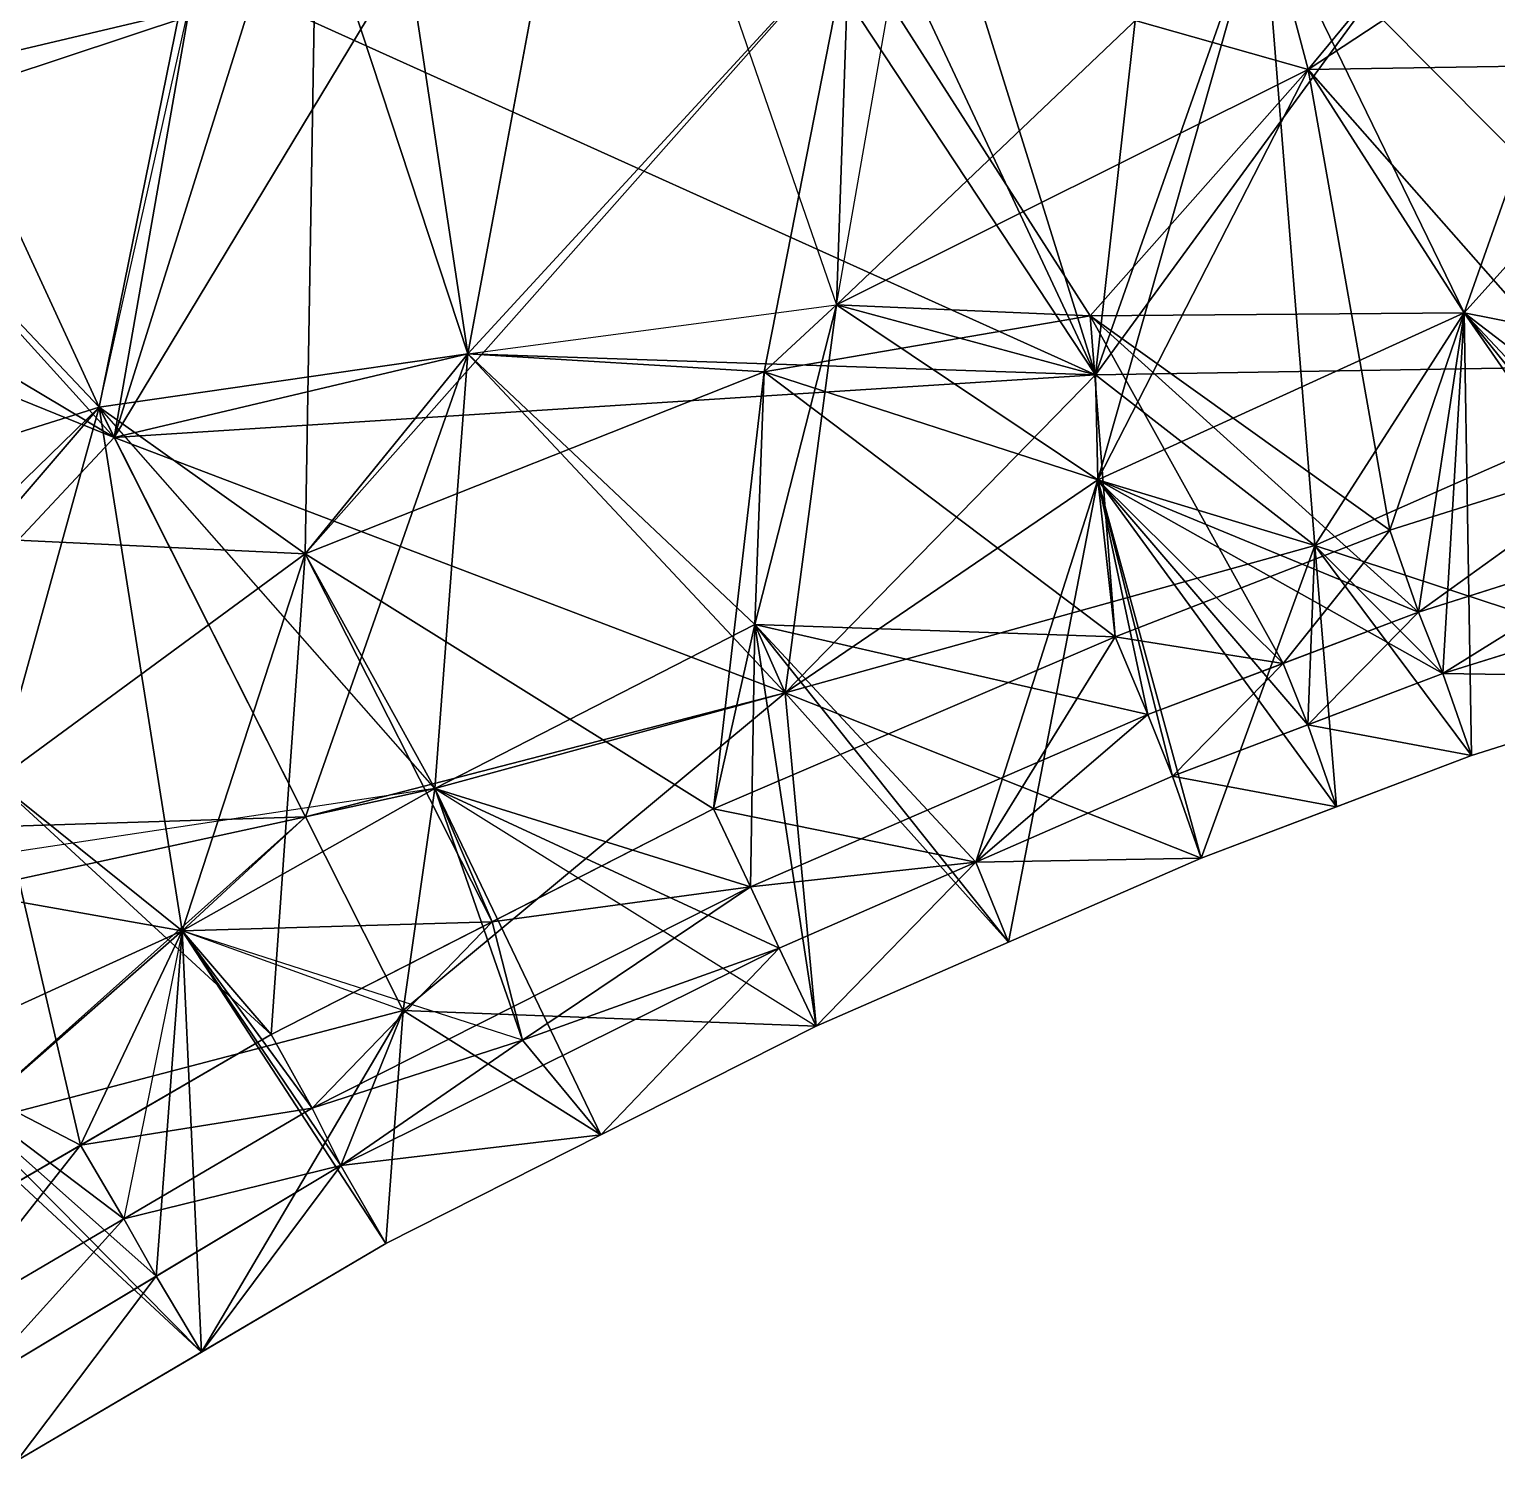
# Model space of a CAD drawing. Extents: x -22.5 to 0, y 0 to 22.5.
# Drawn here: x -9.68 to -6.099, y 15.59 to 19.082 of the extents above; entities that cross this region are included whole.
import ezdxf

# ---------------------------------------------------------------- set-up
doc = ezdxf.new("R2010")
doc.units = 0

msp = doc.modelspace()

# ---------------------------------------------------------------- linework, layer by layer
at = {"layer": 'Boundaries'}
for p, q in [((-5.12, 18.25, 59.83), (-6.36, 17.86, 59.83)), ((-6.36, 17.86, 59.83), (-7.03, 17.6, 59.83)), ((-4.96, 17.69, 58.9), (-6.16, 17.31, 58.9)), ((-7.03, 17.6, 59.83), (-8.01, 17.18, 59.83)), ((-6.16, 17.31, 58.9), (-6.82, 17.06, 58.9)), ((-8.01, 17.18, 59.83), (-9.09, 16.63, 59.83)), ((-6.82, 17.06, 58.9), (-7.76, 16.65, 58.9)), ((-9.09, 16.63, 59.83), (-10.02, 16.09, 59.83)), ((-7.76, 16.65, 58.9), (-8.81, 16.12, 58.9)), ((-8.81, 16.12, 58.9), (-9.71, 15.59, 58.9))]:
    msp.add_line(p, q, dxfattribs=at)
at = {"layer": 'Crown wall side1'}
for points in [[(-8.99, 16.45, 59.49), (-9.91, 15.91, 59.5), (-10.02, 16.09, 59.83), (-9.09, 16.63, 59.83)], [(-8.92, 16.31, 59.24), (-9.82, 15.77, 59.24), (-9.91, 15.91, 59.5), (-8.99, 16.45, 59.49)], [(-8.81, 16.12, 58.9), (-9.71, 15.59, 58.9), (-9.82, 15.77, 59.24), (-8.92, 16.31, 59.24)]]:
    msp.add_3dface(points, dxfattribs=at)
at = {"layer": 'Crown wall side2'}
for points in [[(-7.92, 16.99, 59.5), (-8.99, 16.45, 59.49), (-9.09, 16.63, 59.83), (-8.01, 17.18, 59.83)], [(-7.85, 16.84, 59.24), (-8.92, 16.31, 59.24), (-8.99, 16.45, 59.49), (-7.92, 16.99, 59.5)], [(-7.76, 16.65, 58.9), (-8.81, 16.12, 58.9), (-8.92, 16.31, 59.24), (-7.85, 16.84, 59.24)]]:
    msp.add_3dface(points, dxfattribs=at)
at = {"layer": 'Crown wall side3'}
for points in [[(-6.29, 17.66, 59.49), (-5.06, 18.05, 59.5), (-5.12, 18.25, 59.83), (-6.36, 17.86, 59.83)], [(-6.23, 17.51, 59.24), (-5.01, 17.89, 59.24), (-5.06, 18.05, 59.5), (-6.29, 17.66, 59.49)], [(-6.16, 17.31, 58.9), (-4.96, 17.69, 58.9), (-5.01, 17.89, 59.24), (-6.23, 17.51, 59.24)]]:
    msp.add_3dface(points, dxfattribs=at)
at = {"layer": 'Crown wall side4'}
for points in [[(-6.29, 17.66, 59.49), (-6.95, 17.41, 59.49), (-7.03, 17.6, 59.83), (-6.36, 17.86, 59.83)], [(-6.23, 17.51, 59.24), (-6.89, 17.26, 59.24), (-6.95, 17.41, 59.49), (-6.29, 17.66, 59.49)], [(-6.95, 17.41, 59.49), (-7.92, 16.99, 59.5), (-8.01, 17.18, 59.83), (-7.03, 17.6, 59.83)], [(-6.16, 17.31, 58.9), (-6.82, 17.06, 58.9), (-6.89, 17.26, 59.24), (-6.23, 17.51, 59.24)], [(-6.89, 17.26, 59.24), (-7.85, 16.84, 59.24), (-7.92, 16.99, 59.5), (-6.95, 17.41, 59.49)], [(-6.82, 17.06, 58.9), (-7.76, 16.65, 58.9), (-7.85, 16.84, 59.24), (-6.89, 17.26, 59.24)]]:
    msp.add_3dface(points, dxfattribs=at)
at = {"layer": 'Elements'}
for points in [[(-5.54, 21.24, 57.22), (-5.79, 19.49, 58.43), (-6.1823, 19.4656, 56.7281), (-4.7807, 18.9276, 57.6552)], [(-6.1823, 19.4656, 56.7281), (-5.0323, 20.6585, 55.8182), (-5.54, 21.24, 57.22), (-4.7807, 18.9276, 57.6552)], [(-11.68, 19.2, 58.95), (-10.34, 19.96, 57.86), (-8.96, 20.61, 58.95), (-10.4315, 17.8695, 59.394)], [(-8.96, 20.61, 58.95), (-10.4315, 17.8695, 59.394), (-9.51, 18.16, 58.31), (-9.0072, 17.8027, 59.5647)], [(-8.96, 20.61, 58.95), (-10.34, 19.96, 57.86), (-9.51, 18.16, 58.31), (-10.4315, 17.8695, 59.394)], [(-9.15, 19.93, 57.23), (-9.51, 18.16, 58.31), (-8.96, 20.61, 58.95), (-10.34, 19.96, 57.86)], [(-9.51, 18.16, 58.31), (-8.61, 18.29, 58.52), (-8.96, 20.61, 58.95), (-9.0072, 17.8027, 59.5647)], [(-9.51, 18.16, 58.31), (-9.15, 19.93, 57.23), (-8.96, 20.61, 58.95), (-8.61, 18.29, 58.52)], [(-8.61, 18.29, 58.52), (-8.28, 20.06, 57.41), (-9.15, 19.93, 57.23), (-8.96, 20.61, 58.95)], [(-8.61, 18.29, 58.52), (-7.6793, 19.3016, 59.37), (-8.96, 20.61, 58.95), (-9.0072, 17.8027, 59.5647)], [(-8.96, 20.61, 58.95), (-8.61, 18.29, 58.52), (-8.28, 20.06, 57.41), (-7.6793, 19.3016, 59.37)], [(-8.28, 20.06, 57.41), (-7.7652, 20.4436, 56.9389), (-7.0781, 18.2391, 57.6184), (-6.9097, 19.7425, 56.1673)], [(-6.67, 19.4, 58.3), (-7.0781, 18.2391, 57.6184), (-8.28, 20.06, 57.41), (-7.7652, 20.4436, 56.9389)], [(-7.0781, 18.2391, 57.6184), (-7.7652, 20.4436, 56.9389), (-6.67, 19.4, 58.3), (-6.9097, 19.7425, 56.1673)], [(-10, 20.13, 57.58), (-10.22, 18.91, 57.57), (-9.15, 19.93, 57.23), (-10.34, 19.96, 57.86)], [(-10, 20.13, 57.58), (-10.22, 18.91, 57.57), (-10.34, 19.96, 57.13), (-9.15, 19.93, 57.23)], [(-8.28, 20.06, 57.41), (-9.4733, 18.0861, 56.7449), (-9.15, 19.93, 57.23), (-9.1335, 19.1669, 55.8128)], [(-8.28, 20.06, 57.41), (-7.0781, 18.2391, 57.6184), (-9.4733, 18.0861, 56.7449), (-9.1335, 19.1669, 55.8128)], [(-8.61, 18.29, 58.52), (-9.4733, 18.0861, 56.7449), (-8.28, 20.06, 57.41), (-7.0781, 18.2391, 57.6184)], [(-8.28, 20.06, 57.41), (-8.61, 18.29, 58.52), (-9.15, 19.93, 57.23), (-9.4733, 18.0861, 56.7449)], [(-7.8004, 19.7797, 55.8131), (-7.0781, 18.2391, 57.6184), (-8.28, 20.06, 57.41), (-9.1335, 19.1669, 55.8128)], [(-8.61, 18.29, 58.52), (-8.28, 20.06, 57.41), (-7.71, 18.41, 58.7), (-7.0781, 18.2391, 57.6184)], [(-8.28, 20.06, 57.41), (-8.61, 18.29, 58.52), (-7.71, 18.41, 58.7), (-7.6793, 19.3016, 59.37)], [(-8.28, 20.06, 57.41), (-6.67, 19.4, 58.3), (-7.71, 18.41, 58.7), (-7.0781, 18.2391, 57.6184)], [(-8.28, 20.06, 57.41), (-7.71, 18.41, 58.7), (-6.67, 19.4, 58.3), (-7.6793, 19.3016, 59.37)], [(-8.28, 20.06, 57.41), (-7.0781, 18.2391, 57.6184), (-7.8004, 19.7797, 55.8131), (-6.9097, 19.7425, 56.1673)], [(-10.34, 19.96, 55.67), (-9.1335, 19.1669, 55.8128), (-10.5158, 18.7086, 55.6341), (-9.9184, 19.3981, 55.2678)], [(-10.34, 19.96, 57.13), (-10.5158, 18.7086, 55.6341), (-10.34, 19.96, 55.67), (-9.1335, 19.1669, 55.8128)], [(-10.22, 18.91, 57.57), (-10.5158, 18.7086, 55.6341), (-10.34, 19.96, 57.13), (-9.1335, 19.1669, 55.8128)], [(-10.34, 19.96, 57.86), (-10.22, 18.91, 57.57), (-9.51, 18.16, 58.31), (-10.4315, 17.8695, 59.394)], [(-10.22, 18.91, 57.57), (-10.34, 19.96, 57.13), (-9.15, 19.93, 57.23), (-9.1335, 19.1669, 55.8128)], [(-9.15, 19.93, 57.23), (-9.51, 18.16, 58.31), (-10.34, 19.96, 57.86), (-10.22, 18.91, 57.57)], [(-9.15, 19.93, 57.23), (-9.51, 18.16, 58.31), (-10.22, 18.91, 57.57), (-9.4733, 18.0861, 56.7449)], [(-9.15, 19.93, 57.23), (-9.4733, 18.0861, 56.7449), (-10.22, 18.91, 57.57), (-9.1335, 19.1669, 55.8128)], [(-9.15, 19.93, 57.23), (-8.61, 18.29, 58.52), (-9.51, 18.16, 58.31), (-9.4733, 18.0861, 56.7449)], [(-5.8156, 19.8839, 59.3929), (-7.6793, 19.3016, 59.37), (-6.67, 19.4, 58.3), (-6.5593, 18.9841, 59.5435)], [(-5.79, 19.49, 58.43), (-5.8156, 19.8839, 59.3929), (-6.67, 19.4, 58.3), (-6.5593, 18.9841, 59.5435)], [(-5.8156, 19.8839, 59.3929), (-6.5593, 18.9841, 59.5435), (-5.79, 19.49, 58.43), (-5.6307, 18.9984, 59.6144)], [(-6.1823, 19.4656, 56.7281), (-7.0781, 18.2391, 57.6184), (-6.67, 19.4, 58.3), (-6.9097, 19.7425, 56.1673)], [(-5.79, 19.49, 58.43), (-6.67, 19.4, 58.3), (-6.1823, 19.4656, 56.7281), (-5.5404, 18.2642, 58.1037)], [(-5.79, 19.49, 58.43), (-6.5593, 18.9841, 59.5435), (-6.67, 19.4, 58.3), (-6.1785, 18.3906, 58.9012)], [(-6.67, 19.4, 58.3), (-5.5404, 18.2642, 58.1037), (-5.79, 19.49, 58.43), (-6.1785, 18.3906, 58.9012)], [(-5.79, 19.49, 58.43), (-5.6307, 18.9984, 59.6144), (-6.5593, 18.9841, 59.5435), (-6.1785, 18.3906, 58.9012)], [(-6.1823, 19.4656, 56.7281), (-4.7807, 18.9276, 57.6552), (-5.79, 19.49, 58.43), (-5.5404, 18.2642, 58.1037)], [(-5.79, 19.49, 58.43), (-6.1785, 18.3906, 58.9012), (-5.5404, 18.2642, 58.1037), (-5.2084, 18.6864, 58.8958)], [(-5.6307, 18.9984, 59.6144), (-6.1785, 18.3906, 58.9012), (-5.79, 19.49, 58.43), (-5.2084, 18.6864, 58.8958)], [(-6.67, 19.4, 58.3), (-7.0781, 18.2391, 57.6184), (-6.1823, 19.4656, 56.7281), (-5.5404, 18.2642, 58.1037)], [(-6.67, 19.4, 58.3), (-7.6793, 19.3016, 59.37), (-7.71, 18.41, 58.7), (-6.5593, 18.9841, 59.5435)], [(-7.71, 18.41, 58.7), (-7.0781, 18.2391, 57.6184), (-6.67, 19.4, 58.3), (-7.0721, 17.9832, 58.9396)], [(-6.67, 19.4, 58.3), (-6.5593, 18.9841, 59.5435), (-7.71, 18.41, 58.7), (-7.0721, 17.9832, 58.9396)], [(-6.67, 19.4, 58.3), (-6.543, 17.8228, 58.2397), (-7.0781, 18.2391, 57.6184), (-5.5404, 18.2642, 58.1037)], [(-7.0781, 18.2391, 57.6184), (-6.543, 17.8228, 58.2397), (-6.67, 19.4, 58.3), (-7.0721, 17.9832, 58.9396)], [(-6.543, 17.8228, 58.2397), (-6.1785, 18.3906, 58.9012), (-6.67, 19.4, 58.3), (-7.0721, 17.9832, 58.9396)], [(-6.67, 19.4, 58.3), (-6.1785, 18.3906, 58.9012), (-6.5593, 18.9841, 59.5435), (-7.0721, 17.9832, 58.9396)], [(-6.543, 17.8228, 58.2397), (-5.5404, 18.2642, 58.1037), (-6.67, 19.4, 58.3), (-6.1785, 18.3906, 58.9012)], [(-8.61, 18.29, 58.52), (-7.8869, 18.2462, 59.5945), (-7.6793, 19.3016, 59.37), (-9.0072, 17.8027, 59.5647)], [(-7.71, 18.41, 58.7), (-7.6793, 19.3016, 59.37), (-8.61, 18.29, 58.52), (-7.8869, 18.2462, 59.5945)], [(-7.6793, 19.3016, 59.37), (-7.8869, 18.2462, 59.5945), (-7.71, 18.41, 58.7), (-7.0913, 18.3827, 59.6371)], [(-7.71, 18.41, 58.7), (-6.5593, 18.9841, 59.5435), (-7.6793, 19.3016, 59.37), (-7.0913, 18.3827, 59.6371)], [(-9.4733, 18.0861, 56.7449), (-10.5158, 18.7086, 55.6341), (-10.22, 18.91, 57.57), (-9.1335, 19.1669, 55.8128)], [(-6.5593, 18.9841, 59.5435), (-7.0913, 18.3827, 59.6371), (-7.71, 18.41, 58.7), (-7.0721, 17.9832, 58.9396)], [(-6.1785, 18.3906, 58.9012), (-7.0913, 18.3827, 59.6371), (-6.5593, 18.9841, 59.5435), (-7.0721, 17.9832, 58.9396)], [(-6.5593, 18.9841, 59.5435), (-6.1785, 18.3906, 58.9012), (-6.36, 17.86, 59.83), (-7.0913, 18.3827, 59.6371)], [(-6.5593, 18.9841, 59.5435), (-5.6307, 18.9984, 59.6144), (-5.7402, 18.0549, 59.83), (-6.1785, 18.3906, 58.9012)], [(-5.7402, 18.0549, 59.83), (-6.36, 17.86, 59.83), (-6.5593, 18.9841, 59.5435), (-6.1785, 18.3906, 58.9012)], [(-5.7402, 18.0549, 59.83), (-5.6307, 18.9984, 59.6144), (-5.6751, 17.855, 59.495), (-6.1785, 18.3906, 58.9012)], [(-5.6751, 17.855, 59.495), (-6.1785, 18.3906, 58.9012), (-5.6307, 18.9984, 59.6144), (-5.2084, 18.6864, 58.8958)], [(-11.11, 18.75, 57.34), (-9.4733, 18.0861, 56.7449), (-10.22, 18.91, 57.57), (-10.6797, 16.7971, 57.2045)], [(-10.22, 18.91, 57.57), (-9.4733, 18.0861, 56.7449), (-11.11, 18.75, 57.34), (-10.5158, 18.7086, 55.6341)], [(-10.22, 18.91, 57.57), (-9.4733, 18.0861, 56.7449), (-9.51, 18.16, 58.31), (-10.6797, 16.7971, 57.2045)], [(-9.51, 18.16, 58.31), (-10.59, 17.11, 58.58), (-10.22, 18.91, 57.57), (-10.6797, 16.7971, 57.2045)], [(-10.59, 17.11, 58.58), (-9.51, 18.16, 58.31), (-10.22, 18.91, 57.57), (-10.4315, 17.8695, 59.394)], [(-11.11, 18.75, 57.34), (-10.5158, 18.7086, 55.6341), (-9.4733, 18.0861, 56.7449), (-10.6797, 16.7971, 57.2045)], [(-5.5404, 18.2642, 58.1037), (-6.1785, 18.3906, 58.9012), (-5.6204, 17.6999, 59.24), (-5.2084, 18.6864, 58.8958)], [(-5.6204, 17.6999, 59.24), (-6.1785, 18.3906, 58.9012), (-5.6751, 17.855, 59.495), (-5.2084, 18.6864, 58.8958)], [(-8.61, 18.29, 58.52), (-7.0781, 18.2391, 57.6184), (-7.71, 18.41, 58.7), (-7.8351, 17.4631, 58.0608)], [(-7.71, 18.41, 58.7), (-7.8869, 18.2462, 59.5945), (-8.61, 18.29, 58.52), (-7.9095, 17.63, 58.9509)], [(-8.61, 18.29, 58.52), (-7.8351, 17.4631, 58.0608), (-7.71, 18.41, 58.7), (-7.9095, 17.63, 58.9509)], [(-7.71, 18.41, 58.7), (-7.9095, 17.63, 58.9509), (-7.8351, 17.4631, 58.0608), (-7.0721, 17.9832, 58.9396)], [(-7.8869, 18.2462, 59.5945), (-7.9095, 17.63, 58.9509), (-7.71, 18.41, 58.7), (-7.0721, 17.9832, 58.9396)], [(-7.71, 18.41, 58.7), (-7.0913, 18.3827, 59.6371), (-7.8869, 18.2462, 59.5945), (-7.0721, 17.9832, 58.9396)], [(-7.71, 18.41, 58.7), (-7.8351, 17.4631, 58.0608), (-7.0781, 18.2391, 57.6184), (-7.0721, 17.9832, 58.9396)], [(-7.8869, 18.2462, 59.5945), (-7.0913, 18.3827, 59.6371), (-7.03, 17.6, 59.83), (-7.0721, 17.9832, 58.9396)], [(-6.36, 17.86, 59.83), (-6.1785, 18.3906, 58.9012), (-6.29, 17.66, 59.49), (-7.0913, 18.3827, 59.6371)], [(-6.29, 17.66, 59.49), (-7.0913, 18.3827, 59.6371), (-6.1785, 18.3906, 58.9012), (-7.0721, 17.9832, 58.9396)], [(-7.03, 17.6, 59.83), (-6.36, 17.86, 59.83), (-6.6199, 17.535, 59.49), (-7.0913, 18.3827, 59.6371)], [(-6.29, 17.66, 59.49), (-6.6199, 17.535, 59.49), (-6.36, 17.86, 59.83), (-7.0913, 18.3827, 59.6371)], [(-7.03, 17.6, 59.83), (-7.0913, 18.3827, 59.6371), (-6.6199, 17.535, 59.49), (-7.0721, 17.9832, 58.9396)], [(-6.6199, 17.535, 59.49), (-7.0913, 18.3827, 59.6371), (-6.29, 17.66, 59.49), (-7.0721, 17.9832, 58.9396)], [(-6.23, 17.51, 59.24), (-6.1785, 18.3906, 58.9012), (-6.543, 17.8228, 58.2397), (-7.0721, 17.9832, 58.9396)], [(-6.29, 17.66, 59.49), (-6.1785, 18.3906, 58.9012), (-6.23, 17.51, 59.24), (-7.0721, 17.9832, 58.9396)], [(-5.5601, 17.5, 58.9), (-5.5404, 18.2642, 58.1037), (-6.543, 17.8228, 58.2397), (-6.1785, 18.3906, 58.9012)], [(-5.5601, 17.5, 58.9), (-6.543, 17.8228, 58.2397), (-6.16, 17.31, 58.9), (-6.1785, 18.3906, 58.9012)], [(-6.16, 17.31, 58.9), (-6.543, 17.8228, 58.2397), (-6.23, 17.51, 59.24), (-6.1785, 18.3906, 58.9012)], [(-6.29, 17.66, 59.49), (-6.36, 17.86, 59.83), (-5.7402, 18.0549, 59.83), (-6.1785, 18.3906, 58.9012)], [(-6.23, 17.51, 59.24), (-6.29, 17.66, 59.49), (-5.6751, 17.855, 59.495), (-6.1785, 18.3906, 58.9012)], [(-5.7402, 18.0549, 59.83), (-5.6751, 17.855, 59.495), (-6.29, 17.66, 59.49), (-6.1785, 18.3906, 58.9012)], [(-5.6204, 17.6999, 59.24), (-6.23, 17.51, 59.24), (-5.6751, 17.855, 59.495), (-6.1785, 18.3906, 58.9012)], [(-5.6204, 17.6999, 59.24), (-5.5601, 17.5, 58.9), (-6.23, 17.51, 59.24), (-6.1785, 18.3906, 58.9012)], [(-5.5601, 17.5, 58.9), (-6.16, 17.31, 58.9), (-6.23, 17.51, 59.24), (-6.1785, 18.3906, 58.9012)], [(-5.6204, 17.6999, 59.24), (-5.5404, 18.2642, 58.1037), (-5.5601, 17.5, 58.9), (-6.1785, 18.3906, 58.9012)], [(-9.51, 18.16, 58.31), (-9.4733, 18.0861, 56.7449), (-8.61, 18.29, 58.52), (-9.006, 17.1603, 57.833)], [(-8.69, 17.23, 58.78), (-8.61, 18.29, 58.52), (-9.51, 18.16, 58.31), (-9.0072, 17.8027, 59.5647)], [(-8.61, 18.29, 58.52), (-8.69, 17.23, 58.78), (-9.51, 18.16, 58.31), (-9.006, 17.1603, 57.833)], [(-8.61, 18.29, 58.52), (-9.006, 17.1603, 57.833), (-9.4733, 18.0861, 56.7449), (-7.8351, 17.4631, 58.0608)], [(-9.4733, 18.0861, 56.7449), (-7.0781, 18.2391, 57.6184), (-8.61, 18.29, 58.52), (-7.8351, 17.4631, 58.0608)], [(-7.8869, 18.2462, 59.5945), (-9.0072, 17.8027, 59.5647), (-8.61, 18.29, 58.52), (-7.9095, 17.63, 58.9509)], [(-8.61, 18.29, 58.52), (-9.0072, 17.8027, 59.5647), (-8.69, 17.23, 58.78), (-7.9095, 17.63, 58.9509)], [(-8.69, 17.23, 58.78), (-9.006, 17.1603, 57.833), (-8.61, 18.29, 58.52), (-7.8351, 17.4631, 58.0608)], [(-8.69, 17.23, 58.78), (-7.8351, 17.4631, 58.0608), (-8.61, 18.29, 58.52), (-7.9095, 17.63, 58.9509)], [(-8.01, 17.18, 59.83), (-9.0072, 17.8027, 59.5647), (-7.8869, 18.2462, 59.5945), (-7.9095, 17.63, 58.9509)], [(-8.01, 17.18, 59.83), (-7.8869, 18.2462, 59.5945), (-7.03, 17.6, 59.83), (-7.9095, 17.63, 58.9509)], [(-7.03, 17.6, 59.83), (-7.9095, 17.63, 58.9509), (-7.8869, 18.2462, 59.5945), (-7.0721, 17.9832, 58.9396)], [(-7.8351, 17.4631, 58.0608), (-6.543, 17.8228, 58.2397), (-7.0781, 18.2391, 57.6184), (-7.0721, 17.9832, 58.9396)], [(-9.51, 18.16, 58.31), (-9.006, 17.1603, 57.833), (-10.59, 17.11, 58.58), (-10.6797, 16.7971, 57.2045)], [(-9.4733, 18.0861, 56.7449), (-9.006, 17.1603, 57.833), (-9.51, 18.16, 58.31), (-10.6797, 16.7971, 57.2045)], [(-9.51, 18.16, 58.31), (-9.7629, 17.2476, 59.6123), (-10.59, 17.11, 58.58), (-9.307, 16.8829, 58.9848)], [(-9.51, 18.16, 58.31), (-10.4315, 17.8695, 59.394), (-10.59, 17.11, 58.58), (-9.7629, 17.2476, 59.6123)], [(-10.59, 17.11, 58.58), (-9.006, 17.1603, 57.833), (-9.51, 18.16, 58.31), (-9.307, 16.8829, 58.9848)], [(-9.51, 18.16, 58.31), (-9.0072, 17.8027, 59.5647), (-10.4315, 17.8695, 59.394), (-9.7629, 17.2476, 59.6123)], [(-9.0072, 17.8027, 59.5647), (-9.7629, 17.2476, 59.6123), (-9.51, 18.16, 58.31), (-9.307, 16.8829, 58.9848)], [(-9.51, 18.16, 58.31), (-9.006, 17.1603, 57.833), (-8.69, 17.23, 58.78), (-9.307, 16.8829, 58.9848)], [(-8.69, 17.23, 58.78), (-9.0072, 17.8027, 59.5647), (-9.51, 18.16, 58.31), (-9.307, 16.8829, 58.9848)], [(-7.3697, 17.0501, 59.24), (-7.9095, 17.63, 58.9509), (-6.95, 17.41, 59.49), (-7.0721, 17.9832, 58.9396)], [(-7.8351, 17.4631, 58.0608), (-7.9095, 17.63, 58.9509), (-7.2903, 16.8549, 58.9), (-7.0721, 17.9832, 58.9396)], [(-7.2903, 16.8549, 58.9), (-7.9095, 17.63, 58.9509), (-7.3697, 17.0501, 59.24), (-7.0721, 17.9832, 58.9396)], [(-6.95, 17.41, 59.49), (-7.9095, 17.63, 58.9509), (-7.03, 17.6, 59.83), (-7.0721, 17.9832, 58.9396)], [(-6.82, 17.06, 58.9), (-6.543, 17.8228, 58.2397), (-7.8351, 17.4631, 58.0608), (-7.0721, 17.9832, 58.9396)], [(-6.82, 17.06, 58.9), (-7.8351, 17.4631, 58.0608), (-7.2903, 16.8549, 58.9), (-7.0721, 17.9832, 58.9396)], [(-7.3697, 17.0501, 59.24), (-6.89, 17.26, 59.24), (-6.82, 17.06, 58.9), (-7.0721, 17.9832, 58.9396)], [(-6.95, 17.41, 59.49), (-6.89, 17.26, 59.24), (-7.3697, 17.0501, 59.24), (-7.0721, 17.9832, 58.9396)], [(-6.82, 17.06, 58.9), (-7.2903, 16.8549, 58.9), (-7.3697, 17.0501, 59.24), (-7.0721, 17.9832, 58.9396)], [(-6.5599, 17.385, 59.24), (-6.543, 17.8228, 58.2397), (-6.4902, 17.1849, 58.9), (-7.0721, 17.9832, 58.9396)], [(-6.4902, 17.1849, 58.9), (-6.543, 17.8228, 58.2397), (-6.82, 17.06, 58.9), (-7.0721, 17.9832, 58.9396)], [(-6.89, 17.26, 59.24), (-6.5599, 17.385, 59.24), (-6.4902, 17.1849, 58.9), (-7.0721, 17.9832, 58.9396)], [(-6.89, 17.26, 59.24), (-6.4902, 17.1849, 58.9), (-6.82, 17.06, 58.9), (-7.0721, 17.9832, 58.9396)], [(-6.6199, 17.535, 59.49), (-6.5599, 17.385, 59.24), (-6.89, 17.26, 59.24), (-7.0721, 17.9832, 58.9396)], [(-6.23, 17.51, 59.24), (-6.543, 17.8228, 58.2397), (-6.5599, 17.385, 59.24), (-7.0721, 17.9832, 58.9396)], [(-6.6199, 17.535, 59.49), (-6.89, 17.26, 59.24), (-6.95, 17.41, 59.49), (-7.0721, 17.9832, 58.9396)], [(-7.03, 17.6, 59.83), (-6.6199, 17.535, 59.49), (-6.95, 17.41, 59.49), (-7.0721, 17.9832, 58.9396)], [(-6.23, 17.51, 59.24), (-6.5599, 17.385, 59.24), (-6.29, 17.66, 59.49), (-7.0721, 17.9832, 58.9396)], [(-6.5599, 17.385, 59.24), (-6.6199, 17.535, 59.49), (-6.29, 17.66, 59.49), (-7.0721, 17.9832, 58.9396)], [(-9.09, 16.63, 59.83), (-9.7629, 17.2476, 59.6123), (-9.0072, 17.8027, 59.5647), (-9.307, 16.8829, 58.9848)], [(-9.307, 16.8829, 58.9848), (-8.5505, 16.9048, 59.83), (-8.69, 17.23, 58.78), (-9.0072, 17.8027, 59.5647)], [(-9.307, 16.8829, 58.9848), (-8.5505, 16.9048, 59.83), (-9.0072, 17.8027, 59.5647), (-9.09, 16.63, 59.83)], [(-8.01, 17.18, 59.83), (-9.0072, 17.8027, 59.5647), (-8.69, 17.23, 58.78), (-8.5505, 16.9048, 59.83)], [(-8.69, 17.23, 58.78), (-9.0072, 17.8027, 59.5647), (-8.01, 17.18, 59.83), (-7.9095, 17.63, 58.9509)], [(-6.16, 17.31, 58.9), (-6.4902, 17.1849, 58.9), (-6.5599, 17.385, 59.24), (-6.543, 17.8228, 58.2397)], [(-6.16, 17.31, 58.9), (-6.5599, 17.385, 59.24), (-6.23, 17.51, 59.24), (-6.543, 17.8228, 58.2397)], [(-7.76, 16.65, 58.9), (-7.8351, 17.4631, 58.0608), (-8.69, 17.23, 58.78), (-7.9095, 17.63, 58.9509)], [(-7.92, 16.99, 59.5), (-7.85, 16.84, 59.24), (-8.69, 17.23, 58.78), (-7.9095, 17.63, 58.9509)], [(-8.69, 17.23, 58.78), (-7.85, 16.84, 59.24), (-7.76, 16.65, 58.9), (-7.9095, 17.63, 58.9509)], [(-8.01, 17.18, 59.83), (-7.92, 16.99, 59.5), (-8.69, 17.23, 58.78), (-7.9095, 17.63, 58.9509)], [(-7.3697, 17.0501, 59.24), (-7.92, 16.99, 59.5), (-8.01, 17.18, 59.83), (-7.9095, 17.63, 58.9509)], [(-7.3697, 17.0501, 59.24), (-8.01, 17.18, 59.83), (-7.03, 17.6, 59.83), (-7.9095, 17.63, 58.9509)], [(-7.3697, 17.0501, 59.24), (-7.85, 16.84, 59.24), (-7.92, 16.99, 59.5), (-7.9095, 17.63, 58.9509)], [(-7.76, 16.65, 58.9), (-7.85, 16.84, 59.24), (-7.3697, 17.0501, 59.24), (-7.9095, 17.63, 58.9509)], [(-7.03, 17.6, 59.83), (-6.95, 17.41, 59.49), (-7.3697, 17.0501, 59.24), (-7.9095, 17.63, 58.9509)], [(-7.76, 16.65, 58.9), (-7.3697, 17.0501, 59.24), (-7.2903, 16.8549, 58.9), (-7.9095, 17.63, 58.9509)], [(-7.2903, 16.8549, 58.9), (-7.8351, 17.4631, 58.0608), (-7.76, 16.65, 58.9), (-7.9095, 17.63, 58.9509)], [(-9.006, 17.1603, 57.833), (-7.8351, 17.4631, 58.0608), (-8.69, 17.23, 58.78), (-8.7678, 16.6883, 58.3877)], [(-8.69, 17.23, 58.78), (-7.8351, 17.4631, 58.0608), (-7.76, 16.65, 58.9), (-8.7678, 16.6883, 58.3877)], [(-9.7629, 17.2476, 59.6123), (-9.9761, 16.5779, 58.9342), (-10.59, 17.11, 58.58), (-9.307, 16.8829, 58.9848)], [(-9.9761, 16.5779, 58.9342), (-9.5551, 16.3599, 59.83), (-9.7629, 17.2476, 59.6123), (-10.02, 16.09, 59.83)], [(-9.9761, 16.5779, 58.9342), (-9.5551, 16.3599, 59.83), (-9.307, 16.8829, 58.9848), (-9.7629, 17.2476, 59.6123)], [(-9.307, 16.8829, 58.9848), (-9.5551, 16.3599, 59.83), (-9.09, 16.63, 59.83), (-9.7629, 17.2476, 59.6123)], [(-9.006, 17.1603, 57.833), (-8.7678, 16.6883, 58.3877), (-8.69, 17.23, 58.78), (-9.307, 16.8829, 58.9848)], [(-8.69, 17.23, 58.78), (-9.307, 16.8829, 58.9848), (-8.92, 16.31, 59.24), (-8.4765, 16.6157, 59.3646)], [(-9.307, 16.8829, 58.9848), (-8.69, 17.23, 58.78), (-8.5505, 16.9048, 59.83), (-8.4765, 16.6157, 59.3646)], [(-8.69, 17.23, 58.78), (-8.7678, 16.6883, 58.3877), (-8.92, 16.31, 59.24), (-9.307, 16.8829, 58.9848)], [(-8.92, 16.31, 59.24), (-8.7678, 16.6883, 58.3877), (-8.69, 17.23, 58.78), (-8.4765, 16.6157, 59.3646)], [(-8.69, 17.23, 58.78), (-7.76, 16.65, 58.9), (-8.2855, 16.3848, 58.9), (-8.7678, 16.6883, 58.3877)], [(-8.69, 17.23, 58.78), (-8.7678, 16.6883, 58.3877), (-8.2855, 16.3848, 58.9), (-8.4765, 16.6157, 59.3646)], [(-8.2855, 16.3848, 58.9), (-8.69, 17.23, 58.78), (-7.85, 16.84, 59.24), (-7.76, 16.65, 58.9)], [(-8.69, 17.23, 58.78), (-8.2855, 16.3848, 58.9), (-7.85, 16.84, 59.24), (-8.4765, 16.6157, 59.3646)], [(-8.5505, 16.9048, 59.83), (-8.69, 17.23, 58.78), (-7.92, 16.99, 59.5), (-8.4765, 16.6157, 59.3646)], [(-8.69, 17.23, 58.78), (-7.85, 16.84, 59.24), (-7.92, 16.99, 59.5), (-8.4765, 16.6157, 59.3646)], [(-7.92, 16.99, 59.5), (-8.69, 17.23, 58.78), (-8.5505, 16.9048, 59.83), (-8.01, 17.18, 59.83)], [(-10.59, 17.11, 58.58), (-10.6797, 16.7971, 57.2045), (-9.006, 17.1603, 57.833), (-9.8529, 16.4041, 58.0826)], [(-10.59, 17.11, 58.58), (-9.8529, 16.4041, 58.0826), (-9.006, 17.1603, 57.833), (-9.307, 16.8829, 58.9848)], [(-9.006, 17.1603, 57.833), (-9.8529, 16.4041, 58.0826), (-8.7678, 16.6883, 58.3877), (-9.307, 16.8829, 58.9848)], [(-10.59, 17.11, 58.58), (-9.9761, 16.5779, 58.9342), (-9.8529, 16.4041, 58.0826), (-9.307, 16.8829, 58.9848)], [(-8.5505, 16.9048, 59.83), (-9.307, 16.8829, 58.9848), (-8.99, 16.45, 59.49), (-9.09, 16.63, 59.83)], [(-9.307, 16.8829, 58.9848), (-8.5505, 16.9048, 59.83), (-8.99, 16.45, 59.49), (-8.4765, 16.6157, 59.3646)], [(-9.307, 16.8829, 58.9848), (-9.26, 15.855, 58.9), (-9.9761, 16.5779, 58.9342), (-9.8529, 16.4041, 58.0826)], [(-9.307, 16.8829, 58.9848), (-9.4497, 16.1802, 59.495), (-9.9761, 16.5779, 58.9342), (-9.3701, 16.04, 59.24)], [(-9.26, 15.855, 58.9), (-9.307, 16.8829, 58.9848), (-9.9761, 16.5779, 58.9342), (-9.3701, 16.04, 59.24)], [(-9.5551, 16.3599, 59.83), (-9.9761, 16.5779, 58.9342), (-9.307, 16.8829, 58.9848), (-9.4497, 16.1802, 59.495)], [(-9.8529, 16.4041, 58.0826), (-9.26, 15.855, 58.9), (-8.7678, 16.6883, 58.3877), (-9.307, 16.8829, 58.9848)], [(-9.5551, 16.3599, 59.83), (-9.307, 16.8829, 58.9848), (-8.99, 16.45, 59.49), (-9.4497, 16.1802, 59.495)], [(-9.307, 16.8829, 58.9848), (-9.09, 16.63, 59.83), (-9.5551, 16.3599, 59.83), (-8.99, 16.45, 59.49)], [(-9.307, 16.8829, 58.9848), (-8.99, 16.45, 59.49), (-9.4497, 16.1802, 59.495), (-8.92, 16.31, 59.24)], [(-9.307, 16.8829, 58.9848), (-9.4497, 16.1802, 59.495), (-9.3701, 16.04, 59.24), (-8.92, 16.31, 59.24)], [(-9.307, 16.8829, 58.9848), (-9.3701, 16.04, 59.24), (-9.26, 15.855, 58.9), (-8.92, 16.31, 59.24)], [(-9.307, 16.8829, 58.9848), (-8.92, 16.31, 59.24), (-9.26, 15.855, 58.9), (-8.81, 16.12, 58.9)], [(-8.92, 16.31, 59.24), (-9.307, 16.8829, 58.9848), (-8.99, 16.45, 59.49), (-8.4765, 16.6157, 59.3646)], [(-8.92, 16.31, 59.24), (-8.7678, 16.6883, 58.3877), (-8.81, 16.12, 58.9), (-9.307, 16.8829, 58.9848)], [(-9.307, 16.8829, 58.9848), (-8.81, 16.12, 58.9), (-9.26, 15.855, 58.9), (-8.7678, 16.6883, 58.3877)], [(-8.92, 16.31, 59.24), (-8.2855, 16.3848, 58.9), (-8.81, 16.12, 58.9), (-8.7678, 16.6883, 58.3877)], [(-8.2855, 16.3848, 58.9), (-8.7678, 16.6883, 58.3877), (-8.92, 16.31, 59.24), (-8.4765, 16.6157, 59.3646)], [(-9.91, 15.91, 59.5), (-10.02, 16.09, 59.83), (-9.5551, 16.3599, 59.83), (-9.9761, 16.5779, 58.9342)], [(-9.71, 15.59, 58.9), (-9.82, 15.77, 59.24), (-9.3701, 16.04, 59.24), (-9.9761, 16.5779, 58.9342)], [(-9.82, 15.77, 59.24), (-9.91, 15.91, 59.5), (-9.4497, 16.1802, 59.495), (-9.9761, 16.5779, 58.9342)], [(-9.9761, 16.5779, 58.9342), (-9.26, 15.855, 58.9), (-9.71, 15.59, 58.9), (-9.8529, 16.4041, 58.0826)], [(-9.82, 15.77, 59.24), (-9.3701, 16.04, 59.24), (-9.9761, 16.5779, 58.9342), (-9.4497, 16.1802, 59.495)], [(-9.9761, 16.5779, 58.9342), (-9.4497, 16.1802, 59.495), (-9.5551, 16.3599, 59.83), (-9.91, 15.91, 59.5)], [(-9.9761, 16.5779, 58.9342), (-9.26, 15.855, 58.9), (-9.3701, 16.04, 59.24), (-9.71, 15.59, 58.9)]]:
    msp.add_3dface(points, dxfattribs=at)
at = {"layer": 'Faces'}
for points in [[(-6.1823, 19.4656, 56.7281), (-4.7807, 18.9276, 57.6552), (-5.0323, 20.6585, 55.8182)], [(-8.96, 20.61, 58.95), (-10.4315, 17.8695, 59.394), (-11.68, 19.2, 58.95)], [(-8.96, 20.61, 58.95), (-9.0072, 17.8027, 59.5647), (-10.4315, 17.8695, 59.394)], [(-7.6793, 19.3016, 59.37), (-9.0072, 17.8027, 59.5647), (-8.96, 20.61, 58.95)], [(-5.8156, 19.8839, 59.3929), (-6.5593, 18.9841, 59.5435), (-7.6793, 19.3016, 59.37)], [(-5.8156, 19.8839, 59.3929), (-5.6307, 18.9984, 59.6144), (-6.5593, 18.9841, 59.5435)], [(-7.8004, 19.7797, 55.8131), (-9.1335, 19.1669, 55.8128), (-7.0781, 18.2391, 57.6184)], [(-7.0781, 18.2391, 57.6184), (-6.9097, 19.7425, 56.1673), (-7.8004, 19.7797, 55.8131)], [(-6.1823, 19.4656, 56.7281), (-6.9097, 19.7425, 56.1673), (-7.0781, 18.2391, 57.6184)], [(-7.0781, 18.2391, 57.6184), (-5.5404, 18.2642, 58.1037), (-6.1823, 19.4656, 56.7281)], [(-6.1823, 19.4656, 56.7281), (-5.5404, 18.2642, 58.1037), (-4.7807, 18.9276, 57.6552)], [(-9.1335, 19.1669, 55.8128), (-9.9184, 19.3981, 55.2678), (-10.5158, 18.7086, 55.6341)], [(-7.8869, 18.2462, 59.5945), (-9.0072, 17.8027, 59.5647), (-7.6793, 19.3016, 59.37)], [(-7.6793, 19.3016, 59.37), (-7.0913, 18.3827, 59.6371), (-7.8869, 18.2462, 59.5945)], [(-6.5593, 18.9841, 59.5435), (-7.0913, 18.3827, 59.6371), (-7.6793, 19.3016, 59.37)], [(-9.4733, 18.0861, 56.7449), (-9.1335, 19.1669, 55.8128), (-10.5158, 18.7086, 55.6341)], [(-7.0781, 18.2391, 57.6184), (-9.1335, 19.1669, 55.8128), (-9.4733, 18.0861, 56.7449)], [(-6.36, 17.86, 59.83), (-7.0913, 18.3827, 59.6371), (-6.5593, 18.9841, 59.5435)], [(-6.5593, 18.9841, 59.5435), (-5.6307, 18.9984, 59.6144), (-5.7402, 18.0549, 59.83)], [(-5.7402, 18.0549, 59.83), (-6.36, 17.86, 59.83), (-6.5593, 18.9841, 59.5435)], [(-10.5158, 18.7086, 55.6341), (-10.6797, 16.7971, 57.2045), (-9.4733, 18.0861, 56.7449)], [(-7.8869, 18.2462, 59.5945), (-7.0913, 18.3827, 59.6371), (-7.03, 17.6, 59.83)], [(-7.03, 17.6, 59.83), (-7.0913, 18.3827, 59.6371), (-6.36, 17.86, 59.83)], [(-6.543, 17.8228, 58.2397), (-5.5404, 18.2642, 58.1037), (-7.0781, 18.2391, 57.6184)], [(-5.5601, 17.5, 58.9), (-5.5404, 18.2642, 58.1037), (-6.543, 17.8228, 58.2397)], [(-9.4733, 18.0861, 56.7449), (-7.8351, 17.4631, 58.0608), (-7.0781, 18.2391, 57.6184)], [(-8.01, 17.18, 59.83), (-9.0072, 17.8027, 59.5647), (-7.8869, 18.2462, 59.5945)], [(-8.01, 17.18, 59.83), (-7.8869, 18.2462, 59.5945), (-7.03, 17.6, 59.83)], [(-7.8351, 17.4631, 58.0608), (-6.543, 17.8228, 58.2397), (-7.0781, 18.2391, 57.6184)], [(-9.4733, 18.0861, 56.7449), (-10.6797, 16.7971, 57.2045), (-9.006, 17.1603, 57.833)], [(-9.006, 17.1603, 57.833), (-7.8351, 17.4631, 58.0608), (-9.4733, 18.0861, 56.7449)], [(-6.29, 17.66, 59.49), (-6.36, 17.86, 59.83), (-5.7402, 18.0549, 59.83)], [(-5.7402, 18.0549, 59.83), (-5.6751, 17.855, 59.495), (-6.29, 17.66, 59.49)], [(-9.0072, 17.8027, 59.5647), (-9.7629, 17.2476, 59.6123), (-10.4315, 17.8695, 59.394)], [(-7.03, 17.6, 59.83), (-6.36, 17.86, 59.83), (-6.6199, 17.535, 59.49)], [(-6.29, 17.66, 59.49), (-6.6199, 17.535, 59.49), (-6.36, 17.86, 59.83)], [(-6.23, 17.51, 59.24), (-6.29, 17.66, 59.49), (-5.6751, 17.855, 59.495)], [(-5.6204, 17.6999, 59.24), (-6.23, 17.51, 59.24), (-5.6751, 17.855, 59.495)], [(-9.09, 16.63, 59.83), (-9.7629, 17.2476, 59.6123), (-9.0072, 17.8027, 59.5647)], [(-8.5505, 16.9048, 59.83), (-9.09, 16.63, 59.83), (-9.0072, 17.8027, 59.5647)], [(-8.01, 17.18, 59.83), (-8.5505, 16.9048, 59.83), (-9.0072, 17.8027, 59.5647)], [(-6.82, 17.06, 58.9), (-6.543, 17.8228, 58.2397), (-7.8351, 17.4631, 58.0608)], [(-6.4902, 17.1849, 58.9), (-6.543, 17.8228, 58.2397), (-6.82, 17.06, 58.9)], [(-6.16, 17.31, 58.9), (-6.543, 17.8228, 58.2397), (-6.4902, 17.1849, 58.9)], [(-5.5601, 17.5, 58.9), (-6.543, 17.8228, 58.2397), (-6.16, 17.31, 58.9)], [(-5.6204, 17.6999, 59.24), (-5.5601, 17.5, 58.9), (-6.23, 17.51, 59.24)], [(-6.5599, 17.385, 59.24), (-6.6199, 17.535, 59.49), (-6.29, 17.66, 59.49)], [(-6.23, 17.51, 59.24), (-6.5599, 17.385, 59.24), (-6.29, 17.66, 59.49)], [(-7.3697, 17.0501, 59.24), (-8.01, 17.18, 59.83), (-7.03, 17.6, 59.83)], [(-7.03, 17.6, 59.83), (-6.95, 17.41, 59.49), (-7.3697, 17.0501, 59.24)], [(-7.03, 17.6, 59.83), (-6.6199, 17.535, 59.49), (-6.95, 17.41, 59.49)], [(-6.6199, 17.535, 59.49), (-6.89, 17.26, 59.24), (-6.95, 17.41, 59.49)], [(-6.6199, 17.535, 59.49), (-6.5599, 17.385, 59.24), (-6.89, 17.26, 59.24)], [(-6.16, 17.31, 58.9), (-6.5599, 17.385, 59.24), (-6.23, 17.51, 59.24)], [(-5.5601, 17.5, 58.9), (-6.16, 17.31, 58.9), (-6.23, 17.51, 59.24)], [(-9.006, 17.1603, 57.833), (-8.7678, 16.6883, 58.3877), (-7.8351, 17.4631, 58.0608)], [(-7.8351, 17.4631, 58.0608), (-8.7678, 16.6883, 58.3877), (-7.76, 16.65, 58.9)], [(-6.82, 17.06, 58.9), (-7.8351, 17.4631, 58.0608), (-7.2903, 16.8549, 58.9)], [(-7.2903, 16.8549, 58.9), (-7.8351, 17.4631, 58.0608), (-7.76, 16.65, 58.9)], [(-6.95, 17.41, 59.49), (-6.89, 17.26, 59.24), (-7.3697, 17.0501, 59.24)], [(-6.89, 17.26, 59.24), (-6.5599, 17.385, 59.24), (-6.4902, 17.1849, 58.9)], [(-6.16, 17.31, 58.9), (-6.4902, 17.1849, 58.9), (-6.5599, 17.385, 59.24)], [(-9.5551, 16.3599, 59.83), (-10.02, 16.09, 59.83), (-9.7629, 17.2476, 59.6123)], [(-9.5551, 16.3599, 59.83), (-9.7629, 17.2476, 59.6123), (-9.09, 16.63, 59.83)], [(-7.3697, 17.0501, 59.24), (-6.89, 17.26, 59.24), (-6.82, 17.06, 58.9)], [(-6.89, 17.26, 59.24), (-6.4902, 17.1849, 58.9), (-6.82, 17.06, 58.9)], [(-10.6797, 16.7971, 57.2045), (-9.8529, 16.4041, 58.0826), (-9.006, 17.1603, 57.833)], [(-9.006, 17.1603, 57.833), (-9.8529, 16.4041, 58.0826), (-8.7678, 16.6883, 58.3877)], [(-8.5505, 16.9048, 59.83), (-8.01, 17.18, 59.83), (-7.92, 16.99, 59.5)], [(-7.3697, 17.0501, 59.24), (-7.92, 16.99, 59.5), (-8.01, 17.18, 59.83)], [(-7.3697, 17.0501, 59.24), (-7.85, 16.84, 59.24), (-7.92, 16.99, 59.5)], [(-7.76, 16.65, 58.9), (-7.85, 16.84, 59.24), (-7.3697, 17.0501, 59.24)], [(-7.76, 16.65, 58.9), (-7.3697, 17.0501, 59.24), (-7.2903, 16.8549, 58.9)], [(-6.82, 17.06, 58.9), (-7.2903, 16.8549, 58.9), (-7.3697, 17.0501, 59.24)], [(-7.92, 16.99, 59.5), (-8.4765, 16.6157, 59.3646), (-8.5505, 16.9048, 59.83)], [(-7.85, 16.84, 59.24), (-8.4765, 16.6157, 59.3646), (-7.92, 16.99, 59.5)], [(-8.99, 16.45, 59.49), (-9.09, 16.63, 59.83), (-8.5505, 16.9048, 59.83)], [(-8.5505, 16.9048, 59.83), (-8.4765, 16.6157, 59.3646), (-8.99, 16.45, 59.49)], [(-8.2855, 16.3848, 58.9), (-8.4765, 16.6157, 59.3646), (-7.85, 16.84, 59.24)], [(-7.85, 16.84, 59.24), (-7.76, 16.65, 58.9), (-8.2855, 16.3848, 58.9)], [(-9.8529, 16.4041, 58.0826), (-9.26, 15.855, 58.9), (-8.7678, 16.6883, 58.3877)], [(-8.81, 16.12, 58.9), (-8.7678, 16.6883, 58.3877), (-9.26, 15.855, 58.9)], [(-8.2855, 16.3848, 58.9), (-8.7678, 16.6883, 58.3877), (-8.81, 16.12, 58.9)], [(-7.76, 16.65, 58.9), (-8.7678, 16.6883, 58.3877), (-8.2855, 16.3848, 58.9)], [(-9.09, 16.63, 59.83), (-8.99, 16.45, 59.49), (-9.5551, 16.3599, 59.83)], [(-8.99, 16.45, 59.49), (-8.4765, 16.6157, 59.3646), (-8.92, 16.31, 59.24)], [(-8.92, 16.31, 59.24), (-8.4765, 16.6157, 59.3646), (-8.2855, 16.3848, 58.9)], [(-8.99, 16.45, 59.49), (-9.4497, 16.1802, 59.495), (-9.5551, 16.3599, 59.83)], [(-8.99, 16.45, 59.49), (-8.92, 16.31, 59.24), (-9.4497, 16.1802, 59.495)], [(-9.26, 15.855, 58.9), (-9.8529, 16.4041, 58.0826), (-9.71, 15.59, 58.9)], [(-8.92, 16.31, 59.24), (-8.2855, 16.3848, 58.9), (-8.81, 16.12, 58.9)], [(-9.91, 15.91, 59.5), (-10.02, 16.09, 59.83), (-9.5551, 16.3599, 59.83)], [(-9.4497, 16.1802, 59.495), (-9.91, 15.91, 59.5), (-9.5551, 16.3599, 59.83)], [(-9.4497, 16.1802, 59.495), (-8.92, 16.31, 59.24), (-9.3701, 16.04, 59.24)], [(-9.3701, 16.04, 59.24), (-8.92, 16.31, 59.24), (-9.26, 15.855, 58.9)], [(-8.92, 16.31, 59.24), (-8.81, 16.12, 58.9), (-9.26, 15.855, 58.9)], [(-9.82, 15.77, 59.24), (-9.91, 15.91, 59.5), (-9.4497, 16.1802, 59.495)], [(-9.82, 15.77, 59.24), (-9.4497, 16.1802, 59.495), (-9.3701, 16.04, 59.24)], [(-9.71, 15.59, 58.9), (-9.82, 15.77, 59.24), (-9.3701, 16.04, 59.24)], [(-9.26, 15.855, 58.9), (-9.71, 15.59, 58.9), (-9.3701, 16.04, 59.24)]]:
    msp.add_3dface(points, dxfattribs=at)
at = {"layer": 'LowerTendons Crown'}
msp.add_line((-8.69, 17.23, 58.78), (-11.4, 16.82, 58.08), dxfattribs=at)
at = {"layer": 'UpperTendons Crown'}
for p, q in [((-7.71, 18.41, 58.7), (-7.25, 21.05, 56.97)), ((-8.61, 18.29, 58.52), (-8.28, 20.06, 57.41)), ((-9.51, 18.16, 58.31), (-9.15, 19.93, 57.23))]:
    msp.add_line(p, q, dxfattribs=at)

doc.saveas('drawing.dxf')
